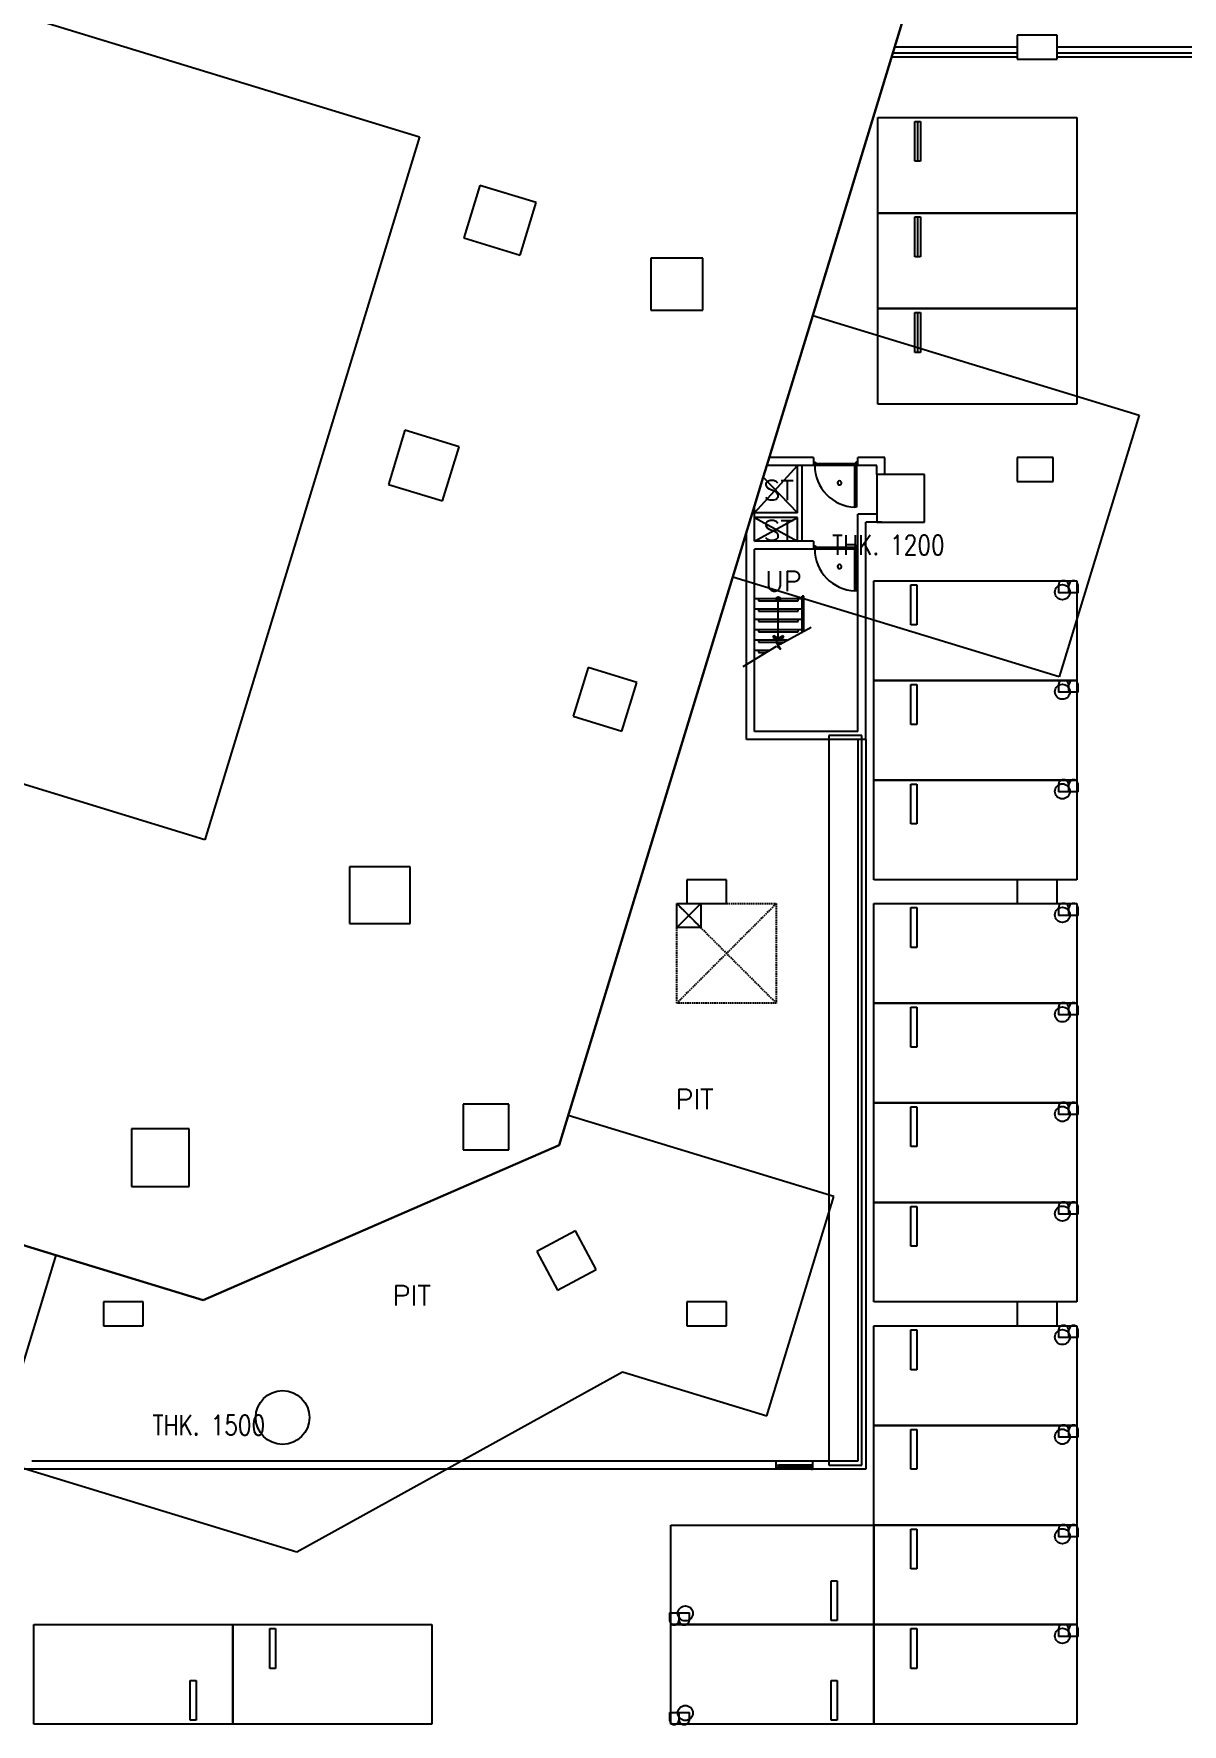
# Model space of a CAD drawing. Header units: millimetres. Extents: x -7575 to 416376, y 91125 to 341855.
# Drawn here: x 179160 to 208004, y 192325 to 234761 of the extents above; entities that cross this region are included whole.
import ezdxf
from ezdxf.enums import TextEntityAlignment as Align

# ---------------------------------------------------------------- set-up
doc = ezdxf.new("R2010")
doc.units = ezdxf.units.MM
doc.header["$LTSCALE"] = 600
doc.header["$MEASUREMENT"] = 0
doc.linetypes.add('HIDDEN2', pattern=[0.188, 0.125, -0.063])
doc.layers.add('e-plan', color=9, linetype='CONTINUOUS')
doc.styles.add('GHS', font='romans.shx', dxfattribs={"width": 0.8, "bigfont": 'ghs.shx'})
doc.styles.add('kiahn', font='romans.shx', dxfattribs={"bigfont": 'cadhs.shx'})

msp = doc.modelspace()

# ---------------------------------------------------------------- linework, layer by layer
at = {"layer": 'e-plan'}
for p, q in [((198723.1, 227692.1), (202095.4, 238722.3)), ((202095.4, 238722.3), (198723.1, 227692.1)), ((173550.1, 236848.2), (188851, 232170.3)), ((203860, 234274.9), (200735.7, 234274.9)), ((203860, 234424.9), (200781.5, 234424.9)), ((211590, 234424.9), (204860, 234424.9)), ((211590, 234274.9), (204860, 234274.9)), ((203860, 234174.9), (200705.1, 234174.9)), ((211590, 234174.9), (204860, 234174.9)), ((200360.1, 230261.9), (200360.1, 232661.9)), ((200360.1, 232661.9), (205360.1, 232661.9)), ((201285.1, 232561.9), (201435.1, 232561.9)), ((201285.1, 231561.9), (201285.1, 232561.9)), ((201360.1, 231561.9), (201360.1, 232561.9)), ((201435.1, 232561.9), (201435.1, 231561.9)), ((205360.1, 232661.9), (205360.1, 230261.9)), ((188851, 232170.3), (183456.8, 214526.4)), ((201435.1, 231561.9), (201285.1, 231561.9)), ((200360.1, 227861.9), (200360.1, 230261.9)), ((200360.1, 230261.9), (205360.1, 230261.9)), ((205360.1, 230261.9), (200360.1, 230261.9)), ((201285.1, 230161.9), (201435.1, 230161.9)), ((201285.1, 229161.9), (201285.1, 230161.9)), ((201360.1, 229161.9), (201360.1, 230161.9)), ((201435.1, 230161.9), (201435.1, 229161.9)), ((205360.1, 230261.9), (205360.1, 227861.9)), ((201435.1, 229161.9), (201285.1, 229161.9)), ((197571.3, 223924.9), (198723.1, 227692.1)), ((198723.1, 227692.1), (197571.3, 223924.9)), ((198723.1, 227692.1), (206919.8, 225186.1)), ((205360.1, 227861.9), (200360.1, 227861.9)), ((200360.1, 225461.9), (200360.1, 227861.9)), ((200360.1, 227861.9), (205360.1, 227861.9)), ((201285.1, 227761.9), (201435.1, 227761.9)), ((201285.1, 226761.9), (201285.1, 227761.9)), ((201360.1, 226761.9), (201360.1, 227761.9)), ((201435.1, 227761.9), (201435.1, 226761.9)), ((205360.1, 227861.9), (205360.1, 225461.9)), ((201435.1, 226761.9), (201285.1, 226761.9)), ((205360.1, 225461.9), (200360.1, 225461.9)), ((206919.8, 225186.1), (204911.2, 218616.4)), ((198740, 224124.9), (197632.5, 224124.9)), ((198740, 224124.9), (198740, 223924.9)), ((199860, 223924.9), (199860, 224124.9)), ((200535, 224124.9), (199860, 224124.9)), ((200535, 223699.9), (200535, 224124.9)), ((204760, 224124.9), (203860, 224124.9)), ((203860, 224124.9), (203860, 223524.9)), ((204760, 223524.9), (204760, 224124.9)), ((197481, 223629.4), (197571.3, 223924.9)), ((197571.3, 223924.9), (197481, 223629.4)), ((200335, 223924.9), (197571.4, 223924.9)), ((198750.1, 224004.9), (198795.1, 224004.9)), ((198750.1, 223924.9), (198750.1, 224004.9)), ((198775.1, 223924.9), (198750.1, 223924.9)), ((198795.1, 223964.9), (198775.1, 223964.9)), ((198775.1, 223964.9), (198775.1, 223924.9)), ((199825.1, 223924.9), (198775.1, 223924.9)), ((198795.1, 224004.9), (198795.1, 223964.9)), ((199805.1, 223964.9), (198795.1, 223964.9)), ((199784.9, 222875.7), (199785.1, 223924.9)), ((199785.1, 223924.9), (199825.1, 223924.9)), ((199850.1, 224004.9), (199805.1, 224004.9)), ((199805.1, 224004.9), (199805.1, 223964.9)), ((199805.1, 223964.9), (199825.1, 223964.9)), ((199825.1, 223924.9), (199824.9, 222875.7)), ((199825.1, 223964.9), (199825.1, 223924.9)), ((199825.1, 223924.9), (199850.1, 223924.9)), ((199850.1, 223924.9), (199850.1, 224004.9)), ((200335, 223699.9), (200335, 223924.9)), ((197260.1, 222906.7), (197481, 223629.4)), ((197481, 223629.4), (197260.1, 222906.7)), ((203860, 223524.9), (204760, 223524.9)), ((192355.5, 206864.6), (197260.1, 222906.7)), ((197260.1, 222906.7), (192355.5, 206864.6)), ((197260, 222024.9), (197260, 222906.7)), ((199824.9, 222875.7), (199784.9, 222875.7)), ((199860, 217244.9), (199860, 222699.9)), ((200335, 222699.9), (199860, 222699.9)), ((200060, 217044.9), (200060, 222499.9)), ((200460, 222499.9), (200060, 222499.9)), ((197060, 217044.9), (197060, 222252.4)), ((198740, 222024.9), (197260, 222024.9)), ((198740, 222024.9), (198740, 221824.9)), ((198740, 221824.9), (197260, 221824.9)), ((197260, 217244.9), (197260, 221824.9)), ((198750.1, 221904.9), (198795.1, 221904.9)), ((198750.1, 221824.9), (198750.1, 221904.9)), ((198775.1, 221824.9), (198750.1, 221824.9)), ((198795.1, 221864.9), (198775.1, 221864.9)), ((198775.1, 221864.9), (198775.1, 221824.9)), ((199825.1, 221824.9), (198775.1, 221824.9)), ((198795.1, 221904.9), (198795.1, 221864.9)), ((199805.1, 221864.9), (198795.1, 221864.9)), ((199784.9, 220775.7), (199785.1, 221824.9)), ((199785.1, 221824.9), (199825.1, 221824.9)), ((199850.1, 221904.9), (199805.1, 221904.9)), ((199805.1, 221904.9), (199805.1, 221864.9)), ((199805.1, 221864.9), (199825.1, 221864.9)), ((199825.1, 221824.9), (199824.9, 220775.7)), ((199825.1, 221864.9), (199825.1, 221824.9)), ((199825.1, 221824.9), (199850.1, 221824.9)), ((199850.1, 221824.9), (199850.1, 221904.9)), ((204911.2, 218616.4), (196714.6, 221122.4)), ((199824.9, 220775.7), (199784.9, 220775.7)), ((200260.1, 218524.9), (200260.1, 221024.9)), ((200260.1, 221024.9), (205360.1, 221024.9)), ((201185.1, 220924.9), (201335.1, 220924.9)), ((201185.1, 219924.9), (201185.1, 220924.9)), ((201335.1, 220924.9), (201335.1, 219924.9)), ((205360.1, 221024.9), (205360.1, 218524.9)), ((198460, 220574.9), (197260, 220574.9)), ((198460, 220314.9), (197260, 220314.9)), ((197360, 220574.9), (197360, 220524.9)), ((197360, 220524.9), (198360, 220524.9)), ((197360, 220314.9), (197360, 220264.9)), ((197360, 220264.9), (198360, 220264.9)), ((197860, 219534.9), (197860, 220574.9)), ((198360, 220524.9), (198360, 220574.9)), ((198360, 220264.9), (198360, 220314.9)), ((198500, 220639.9), (198460, 220639.9)), ((198460, 219742.1), (198460, 220639.9)), ((198500, 219764.1), (198500, 220639.9)), ((198460, 220054.9), (197260, 220054.9)), ((197360, 220054.9), (197360, 220004.9)), ((197360, 220004.9), (198360, 220004.9)), ((197903.3, 219434.9), (198686.8, 219867.2)), ((198360, 220004.9), (198360, 220054.9)), ((201335.1, 219924.9), (201185.1, 219924.9)), ((198460, 219794.9), (197260, 219794.9)), ((198084.6, 219534.9), (197260, 219534.9)), ((197360, 219794.9), (197360, 219744.9)), ((197360, 219744.9), (198360, 219744.9)), ((197360, 219534.9), (197360, 219484.9)), ((197360, 219484.9), (197994, 219484.9)), ((197743.9, 219645.7), (197724.7, 219612.2)), ((197724.7, 219612.2), (197860, 219534.9)), ((197860, 219579.3), (197743.9, 219645.7)), ((197922.5, 219301.6), (197797.5, 219508.1)), ((197797.5, 219508.1), (197903.3, 219434.9)), ((197976.2, 219645.7), (197860, 219579.3)), ((197860, 219534.9), (197999.4, 219612.2)), ((197999.4, 219612.2), (197976.2, 219645.7)), ((198360, 219744.9), (198360, 219794.9)), ((183456.8, 214526.4), (168155.9, 219204.4)), ((196975, 218877.8), (197816.7, 219384.9)), ((197634.2, 219274.9), (197260, 219274.9)), ((197360, 219274.9), (197360, 219224.9)), ((197360, 219224.9), (197551.2, 219224.9)), ((197816.7, 219384.9), (197922.5, 219301.6)), ((200260.1, 216024.9), (200260.1, 218524.9)), ((200260.1, 218524.9), (205360.1, 218524.9)), ((205360.1, 218524.9), (200260.1, 218524.9)), ((201185.1, 218424.9), (201335.1, 218424.9)), ((201185.1, 217424.9), (201185.1, 218424.9)), ((201335.1, 218424.9), (201335.1, 217424.9)), ((205360.1, 218524.9), (205360.1, 216024.9)), ((201335.1, 217424.9), (201185.1, 217424.9)), ((200060, 217044.9), (197060, 217044.9)), ((199860, 217244.9), (197260, 217244.9)), ((199960, 217144.9), (199130, 217144.9)), ((199130, 217144.9), (199130, 198824.9)), ((199860, 217044.9), (199860, 198924.9)), ((199960, 198824.9), (199960, 217144.9)), ((200060, 217044.9), (200060, 198724.9)), ((200260.1, 213524.9), (200260.1, 216024.9)), ((200260.1, 216024.9), (205360.1, 216024.9)), ((205360.1, 216024.9), (200260.1, 216024.9)), ((205360.1, 216024.9), (205360.1, 213524.9)), ((201185.1, 215924.9), (201335.1, 215924.9)), ((201185.1, 214924.9), (201185.1, 215924.9)), ((201335.1, 215924.9), (201335.1, 214924.9)), ((201335.1, 214924.9), (201185.1, 214924.9)), ((205360.1, 213524.9), (200260.1, 213524.9)), ((195910, 212324.9), (195310, 212924.9)), ((195910, 212924.9), (195310, 212324.9)), ((195310, 212324.9), (195310, 212924.9)), ((195310, 212924.9), (195910, 212924.9)), ((195910, 212924.9), (195910, 212324.9)), ((200260.1, 210424.9), (200260.1, 212924.9)), ((200260.1, 212924.9), (205360.1, 212924.9)), ((201185.1, 212824.9), (201335.1, 212824.9)), ((201185.1, 211824.9), (201185.1, 212824.9)), ((201335.1, 212824.9), (201335.1, 211824.9)), ((205360.1, 212924.9), (205360.1, 210424.9)), ((195910, 212324.9), (195310, 212324.9)), ((201335.1, 211824.9), (201185.1, 211824.9)), ((200260.1, 207924.9), (200260.1, 210424.9)), ((200260.1, 210424.9), (205360.1, 210424.9)), ((205360.1, 210424.9), (200260.1, 210424.9)), ((201185.1, 210324.9), (201335.1, 210324.9)), ((201185.1, 209324.9), (201185.1, 210324.9)), ((201335.1, 210324.9), (201335.1, 209324.9)), ((205360.1, 210424.9), (205360.1, 207924.9)), ((162172.5, 209463.1), (179717.2, 204099.2)), ((179717.2, 204099.2), (162172.5, 209463.1)), ((201335.1, 209324.9), (201185.1, 209324.9)), ((199254.3, 205570.2), (192583.3, 207609.7)), ((200260.1, 205424.9), (200260.1, 207924.9)), ((200260.1, 207924.9), (205360.1, 207924.9)), ((205360.1, 207924.9), (200260.1, 207924.9)), ((201185.1, 207824.9), (201335.1, 207824.9)), ((201185.1, 206824.9), (201185.1, 207824.9)), ((201335.1, 207824.9), (201335.1, 206824.9)), ((205360.1, 207924.9), (205360.1, 205424.9)), ((183410.9, 202969.9), (192355.5, 206864.6)), ((192355.5, 206864.6), (183410.9, 202969.9)), ((201335.1, 206824.9), (201185.1, 206824.9)), ((197571.2, 200065.2), (199254.3, 205570.2)), ((205360.1, 205424.9), (200260.1, 205424.9)), ((200260.1, 202924.9), (200260.1, 205424.9)), ((200260.1, 205424.9), (205360.1, 205424.9)), ((205360.1, 205424.9), (205360.1, 202924.9)), ((201185.1, 205324.9), (201335.1, 205324.9)), ((201185.1, 204324.9), (201185.1, 205324.9)), ((201335.1, 205324.9), (201335.1, 204324.9)), ((201335.1, 204324.9), (201185.1, 204324.9)), ((179717.2, 204099.2), (178151, 198976.4)), ((179717.2, 204099.2), (183410.9, 202969.9)), ((183410.9, 202969.9), (179717.2, 204099.2)), ((181910, 202924.9), (180910, 202924.9)), ((180910, 202924.9), (180910, 202324.9)), ((181910, 202324.9), (181910, 202924.9)), ((196560, 202924.9), (195560, 202924.9)), ((195560, 202924.9), (195560, 202324.9)), ((196560, 202324.9), (196560, 202924.9)), ((205360.1, 202924.9), (200260.1, 202924.9)), ((180910, 202324.9), (181910, 202324.9)), ((195560, 202324.9), (196560, 202324.9)), ((200260.1, 199824.9), (200260.1, 202324.9)), ((200260.1, 202324.9), (205360.1, 202324.9)), ((201185.1, 202224.9), (201335.1, 202224.9)), ((201185.1, 201224.9), (201185.1, 202224.9)), ((201335.1, 202224.9), (201335.1, 201224.9)), ((205360.1, 202324.9), (205360.1, 199824.9)), ((185762.8, 196649.2), (193947.5, 201173.1)), ((193947.5, 201173.1), (197571.2, 200065.2)), ((201335.1, 201224.9), (201185.1, 201224.9)), ((205360.1, 199824.9), (200260.1, 199824.9)), ((200260.1, 197324.9), (200260.1, 199824.9)), ((200260.1, 199824.9), (205360.1, 199824.9)), ((201185.1, 199724.9), (201335.1, 199724.9)), ((201185.1, 198724.9), (201185.1, 199724.9)), ((201335.1, 199724.9), (201335.1, 198724.9)), ((205360.1, 199824.9), (205360.1, 197324.9)), ((178151, 198976.4), (185762.8, 196649.2)), ((200060, 198724.9), (178270.1, 198724.9)), ((199860, 198924.9), (179110, 198924.9)), ((198730, 198924.9), (197810, 198924.9)), ((198730, 198924.9), (197810, 198924.9)), ((197810, 198724.9), (197810, 198924.9)), ((197820, 198724.9), (197820, 198824.9)), ((197820, 198824.9), (197855, 198824.9)), ((197855, 198724.9), (197820, 198724.9)), ((197855, 198824.9), (197870, 198824.9)), ((197870, 198774.9), (197855, 198774.9)), ((197855, 198774.9), (197855, 198724.9)), ((198685, 198724.9), (197855, 198724.9)), ((198670, 198824.9), (197870, 198824.9)), ((197870, 198824.9), (197870, 198774.9)), ((198670, 198774.9), (197870, 198774.9)), ((198685, 198824.9), (198670, 198824.9)), ((198670, 198824.9), (198670, 198774.9)), ((198670, 198774.9), (198685, 198774.9)), ((198720, 198824.9), (198685, 198824.9)), ((198685, 198774.9), (198685, 198724.9)), ((198685, 198724.9), (198720, 198724.9)), ((198720, 198724.9), (198720, 198824.9)), ((198730, 198924.9), (198730, 198924.9)), ((198730, 198724.9), (198730, 198924.9)), ((199130, 198824.9), (199960, 198824.9)), ((201335.1, 198724.9), (201185.1, 198724.9)), ((195160.1, 194824.9), (195160.1, 197324.9)), ((195160.1, 197324.9), (200260.1, 197324.9)), ((200260.1, 194824.9), (200260.1, 197324.9)), ((200260.1, 197324.9), (205360.1, 197324.9)), ((205360.1, 197324.9), (200260.1, 197324.9)), ((200260.1, 197324.9), (200260.1, 194824.9)), ((201185.1, 197224.9), (201335.1, 197224.9)), ((201185.1, 196224.9), (201185.1, 197224.9)), ((201335.1, 197224.9), (201335.1, 196224.9)), ((205360.1, 197324.9), (205360.1, 194824.9)), ((201335.1, 196224.9), (201185.1, 196224.9)), ((199185.1, 194924.9), (199185.1, 195924.9)), ((199185.1, 195924.9), (199335.1, 195924.9)), ((199335.1, 195924.9), (199335.1, 194924.9)), ((179160.1, 192324.9), (179160.1, 194824.9)), ((179160.1, 194824.9), (184160.1, 194824.9)), ((184160.1, 194824.9), (184160.1, 192324.9)), ((184160.1, 192324.9), (184160.1, 194824.9)), ((184160.1, 194824.9), (189160.1, 194824.9)), ((189160.1, 194824.9), (189160.1, 192324.9)), ((200260.1, 194824.9), (195160.1, 194824.9)), ((195160.1, 192324.9), (195160.1, 194824.9)), ((195160.1, 194824.9), (200260.1, 194824.9)), ((199335.1, 194924.9), (199185.1, 194924.9)), ((205360.1, 194824.9), (200260.1, 194824.9)), ((200260.1, 192324.9), (200260.1, 194824.9)), ((200260.1, 194824.9), (205360.1, 194824.9)), ((200260.1, 194824.9), (200260.1, 192324.9)), ((205360.1, 194824.9), (205360.1, 192324.9)), ((185085.1, 194724.9), (185235.1, 194724.9)), ((185085.1, 193724.9), (185085.1, 194724.9)), ((185235.1, 194724.9), (185235.1, 193724.9)), ((201185.1, 194724.9), (201335.1, 194724.9)), ((201185.1, 193724.9), (201185.1, 194724.9)), ((201335.1, 194724.9), (201335.1, 193724.9)), ((185235.1, 193724.9), (185085.1, 193724.9)), ((201335.1, 193724.9), (201185.1, 193724.9)), ((183085.1, 192424.9), (183085.1, 193424.9)), ((183085.1, 193424.9), (183235.1, 193424.9)), ((183235.1, 193424.9), (183235.1, 192424.9)), ((199185.1, 192424.9), (199185.1, 193424.9)), ((199185.1, 193424.9), (199335.1, 193424.9)), ((199335.1, 193424.9), (199335.1, 192424.9)), ((184160.1, 192324.9), (179160.1, 192324.9)), ((183235.1, 192424.9), (183085.1, 192424.9)), ((189160.1, 192324.9), (184160.1, 192324.9)), ((200260.1, 192324.9), (195160.1, 192324.9)), ((199335.1, 192424.9), (199185.1, 192424.9)), ((205360.1, 192324.9), (200260.1, 192324.9))]:
    msp.add_line(p, q, dxfattribs=at)
at = {"layer": 'e-plan', "ltscale": 0.5}
for p, q in [((204860, 234724.9), (203860, 234724.9)), ((203860, 234724.9), (203860, 234124.9)), ((204860, 234124.9), (204860, 234724.9)), ((203860, 234124.9), (204860, 234124.9)), ((190361.9, 230955.5), (189958.4, 229635.8)), ((191777.2, 230522.8), (190361.9, 230955.5)), ((191373.7, 229203.1), (191777.2, 230522.8)), ((189958.4, 229635.8), (191373.7, 229203.1)), ((195960, 229124.9), (194660, 229124.9)), ((194660, 229124.9), (194660, 227824.9)), ((195960, 227824.9), (195960, 229124.9)), ((194660, 227824.9), (195960, 227824.9)), ((188481.9, 224806.4), (188066.7, 223448.5)), ((189839.9, 224391.3), (188481.9, 224806.4)), ((189424.7, 223033.3), (189839.9, 224391.3)), ((204760, 224124.9), (203860, 224124.9)), ((203860, 224124.9), (203860, 223524.9)), ((204760, 223524.9), (204760, 224124.9)), ((197260, 222734.9), (198340.1, 223924.9)), ((198340.1, 222734.9), (198340.1, 223924.9)), ((198460.1, 222024.9), (198460.1, 223924.9)), ((201535, 223699.9), (200335, 223699.9)), ((200335, 223699.9), (200335, 222499.9)), ((201535, 222499.9), (201535, 223699.9)), ((188066.7, 223448.5), (189424.7, 223033.3)), ((197481, 223629.4), (198340.1, 222734.9)), ((203860, 223524.9), (204760, 223524.9)), ((198340.1, 222734.9), (197260, 222734.9)), ((197260, 222024.9), (198340.1, 222614.9)), ((198340.1, 222614.9), (197260, 222614.9)), ((197260, 222614.9), (198340.1, 222024.9)), ((198340.1, 222024.9), (198340.1, 222614.9)), ((200335, 222499.9), (201535, 222499.9)), ((193081.8, 218851.3), (192707.6, 217627.3)), ((194305.9, 218477.1), (193081.8, 218851.3)), ((193931.6, 217253), (194305.9, 218477.1)), ((192707.6, 217627.3), (193931.6, 217253)), ((188610, 213844.9), (187090, 213844.9)), ((187090, 213844.9), (187090, 212424.9)), ((188610, 212424.9), (188610, 213844.9)), ((196560, 213524.9), (195560, 213524.9)), ((195560, 213524.9), (195560, 212924.9)), ((196560, 212924.9), (196560, 213524.9)), ((204860, 213524.9), (203860, 213524.9)), ((203860, 213524.9), (203860, 212924.9)), ((204860, 212924.9), (204860, 213524.9)), ((195560, 212924.9), (196560, 212924.9)), ((203860, 212924.9), (204860, 212924.9)), ((187090, 212424.9), (188610, 212424.9)), ((191095, 207889.9), (189945, 207889.9)), ((189945, 207889.9), (189945, 206739.9)), ((191095, 206739.9), (191095, 207889.9)), ((183060, 207274.9), (181610, 207274.9)), ((181610, 207274.9), (181610, 205824.9)), ((183060, 205824.9), (183060, 207274.9)), ((189945, 206739.9), (191095, 206739.9)), ((181610, 205824.9), (183060, 205824.9)), ((192764.6, 204707.9), (191793.3, 204191.5)), ((193281, 203736.7), (192764.6, 204707.9)), ((191793.3, 204191.5), (192309.7, 203220.3)), ((192309.7, 203220.3), (193281, 203736.7)), ((181910, 202924.9), (180910, 202924.9)), ((180910, 202924.9), (180910, 202324.9)), ((181910, 202324.9), (181910, 202924.9)), ((196560, 202924.9), (195560, 202924.9)), ((195560, 202924.9), (195560, 202324.9)), ((196560, 202324.9), (196560, 202924.9)), ((204860, 202924.9), (203860, 202924.9)), ((203860, 202924.9), (203860, 202324.9)), ((204860, 202324.9), (204860, 202924.9)), ((180910, 202324.9), (181910, 202324.9)), ((195560, 202324.9), (196560, 202324.9)), ((203860, 202324.9), (204860, 202324.9))]:
    msp.add_line(p, q, dxfattribs=at)
at = {"layer": 'e-plan', "linetype": 'HIDDEN2', "ltscale": 0.5}
for p, q in [((197810, 210424.9), (195310, 212924.9)), ((195310, 210424.9), (197810, 212924.9)), ((195310, 210424.9), (195310, 212924.9)), ((195310, 212924.9), (197810, 212924.9)), ((197810, 210424.9), (195310, 212924.9)), ((195310, 210424.9), (197810, 212924.9)), ((195310, 210424.9), (195310, 212924.9)), ((195310, 212924.9), (197810, 212924.9)), ((197810, 212924.9), (197810, 210424.9)), ((197810, 212924.9), (197810, 210424.9)), ((197810, 210424.9), (195310, 210424.9)), ((197810, 210424.9), (195310, 210424.9))]:
    msp.add_line(p, q, dxfattribs=at)
at = {"layer": 'e-plan'}
for centre, radius in [((204994.8, 220743.3), 189.2), ((197860, 220574.9), 50), ((204994.8, 218243.3), 189.2), ((204994.8, 215743.3), 189.2), ((204994.8, 212643.3), 189.2), ((204994.8, 210143.3), 189.2), ((204994.8, 207643.3), 189.2), ((204994.8, 205143.3), 189.2), ((204994.8, 202043.3), 189.2), ((204994.8, 199543.3), 189.2), ((204994.8, 197043.3), 189.2), ((195525.3, 195106.4), 189.2), ((204994.8, 194543.3), 189.2), ((195525.3, 192606.4), 189.2)]:
    msp.add_circle(centre, radius, dxfattribs=at)
at = {"layer": 'e-plan', "ltscale": 0.5}
msp.add_circle((185410, 200024.9), 675, dxfattribs=at)
at = {"layer": 'e-plan'}
for centre, radius, start, end in [((199825.1, 223924.9), 1049.9, 180, 267.80628), ((199396.4, 223488), 50, 30, 210), ((199396.4, 223488), 50, 210, 30), ((199825.1, 221824.9), 1049.9, 180, 267.80628), ((199396.4, 221388), 50, 30, 210), ((199396.4, 221388), 50, 210, 30)]:
    msp.add_arc(centre, radius, start, end, dxfattribs=at)

# ---------------------------------------------------------------- texts
at = {"layer": 'e-plan', "style": 'kiahn'}
for s, p in [('ST', (197868.6, 223299.4)), ('ST', (197868.6, 222289.4)), ('UP', (197987.2, 221016.6))]:
    msp.add_text(s, height=500, dxfattribs=at).set_placement(p, align=Align.MIDDLE)
at = {"layer": 'e-plan', "style": 'GHS', "width": 0.8}
for s, p in [('THK. 1200', (199210.3, 221677.2)), ('THK. 1500', (182144.4, 199581.3))]:
    msp.add_text(s, height=500, dxfattribs=at).set_placement(p)
at = {"layer": 'e-plan', "style": 'kiahn', "text_generation_flag": 4}
for rotation, p in [(90, (204893.4, 220644.2)), (90, (204893.4, 218144.2)), (90, (204893.4, 215644.2)), (90, (204893.4, 212544.2)), (90, (204893.4, 210044.2)), (90, (204893.4, 207544.2)), (90, (204893.4, 205044.2)), (90, (204893.4, 201944.2)), (90, (204893.4, 199444.2)), (90, (204893.4, 196944.2)), (270, (195626.7, 195205.6)), (90, (204893.4, 194444.2)), (270, (195626.7, 192705.6))]:
    msp.add_text('B', height=500, rotation=rotation, dxfattribs=at).set_placement(p)
at = {"layer": 'e-plan', "style": 'kiahn'}
for p in [(196238.3, 207763.3), (189134.6, 202837.4)]:
    msp.add_text('PIT', height=500, dxfattribs=at).set_placement(p, align=Align.RIGHT)

doc.saveas('drawing.dxf')
